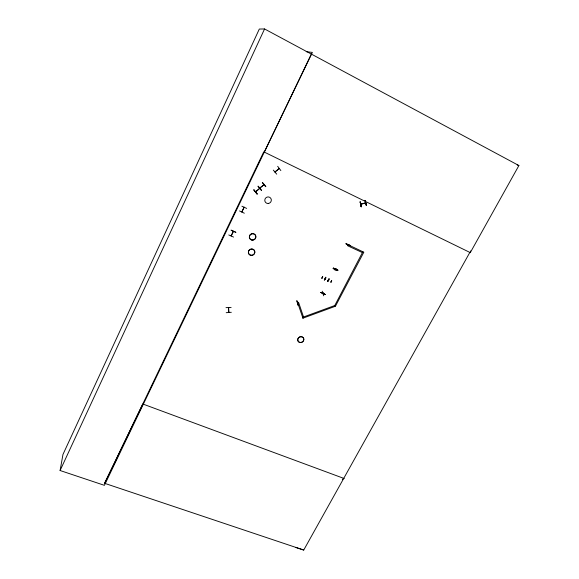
<?xml version="1.0" encoding="UTF-8"?>
<svg xmlns="http://www.w3.org/2000/svg" width="579" height="579" viewBox="0 0 579 579"><rect width="100%" height="100%" fill="white"/><g stroke="black" fill="none" stroke-linecap="round" stroke-linejoin="round"><path stroke-width="0.87" d="M231.13 307.449L226.005 307.637M255.6 191.714L256.063 191.598M255.571 191.772L259.624 188.327M260 188.124L260.304 187.748L259.848 188.132M263.459 184.904L263.829 184.592M323.002 292.873L323.104 293.017M334.561 305.618L335.494 306.125L363.822 252.212L348.218 244.787L347.907 245.322L348.341 244.91M244.324 213.217L239.54 210.937M228.77 234.958L233.547 237.064M228.437 307.558L228.488 308.245L228.691 307.717M228.683 312.081L228.937 312.45M228.9 312.486L228.618 307.55M311.336 54.093L104.401 485.332L60.1 470.517L62.959 454.472L259.312 29.051L264.56 28.95L518.9 165.551L470.257 252.683L469.815 252.473M297.939 302.535L298.076 302.585M295.666 547.408L303.729 550.05L469.844 252.415L470.293 252.625L470.676 250.888M241.827 211.943L244.193 207.268M360.71 204.228L365.537 202.759M335.227 269.438L335.487 269.756L334.988 269.886M365.429 202.737L365.696 203.063L365.081 202.831M231.072 235.892L233.265 231.325M241.848 211.892L244.128 207.166M325.13 294.4L320.766 292.402L325.166 294.479M333.439 268.142L337.868 270.118L337.6 270.617L333.243 268.518M322.756 293.314L322.981 293.691L322.423 293.437M275.025 172.028L279.107 168.482M60.1 470.517L264.56 28.95M104.531 483.284L142.781 403.99L344.179 478.522M264.292 152.096L312.37 52.414L306.204 51.669M241.884 206.204L246.661 208.411M233.503 231.368L231.296 235.834M235.827 232.353L231.035 230.145L235.812 232.259M360.76 204.213L361.289 204.278L361.028 203.982M362.403 252.589L347.907 245.887L348.363 244.997M346.061 243.831L350.592 245.67L346.09 243.759M333.222 268.591L333.417 268.019L337.868 270.118M334.655 305.755L362.867 251.706M335.335 269.568L335.248 270.089L334.966 269.821M336.015 268.642L335.487 268.938M347.972 244.794L348.102 245.373L347.993 244.801M336.001 268.714L335.755 269.141L335.494 268.822M323.364 293.039L322.496 293.647M346.003 243.752L350.411 245.822M259.913 188.037L263.944 184.643M259.602 188.464L255.694 191.91L255.932 191.352M276.719 174.17L273.317 170.11M257.054 194.088L253.855 189.803L257.069 194.059M258.176 186.127L261.556 190.245M253.834 189.905L257.286 193.893M298.156 302.911L297.577 302.889M279.23 168.655L274.938 171.941M280.858 170.581L277.681 166.318M262.316 182.689L265.645 186.684M259.776 188.037L264.017 184.824M342.312 479.448L343.738 478.363M262.519 182.501L265.906 186.547M228.488 307.717L228.683 312.501M297.7 302.831L297.526 302.484M263.894 184.636L263.633 185.034M298.127 305.314L296.832 300.631L298.142 305.292M322.937 293.712L322.373 293.56M361.144 206.754L360.131 201.774L361.187 206.804M361.238 206.797L360.16 201.832M302.911 318.189L335.234 306.313L334.952 305.451L302.614 317.328M303.534 316.988L298.532 302.274L297.606 302.614L302.991 318.327M298.142 302.694L297.519 302.737M323.719 295.804L322.221 291.201M360.616 204.3L365.653 203.048M366.471 205.357L365.139 200.392L366.435 205.35M366.131 205.371L365.117 200.399M226.215 312.696L231.318 312.291M303.729 550.05L104.712 483.342L263.763 151.836L470.293 252.625M517.206 164.95L518.9 165.551M320.759 292.409L325.203 294.458M333.157 268.511L337.6 270.617M361.021 203.953L361.072 204.206M257.959 186.315L261.368 190.411M228.814 311.907L228.654 312.472M325.246 277.906A3.17 0.992 -65.7 0 1 324.501 279.353M328.973 278.68A3.213 1.02 -65.7 0 1 327.511 281.503M329.14 278.752A3.213 1.02 -65.7 0 1 327.678 281.575M325.905 277.298A3.213 1.006 -65.7 0 1 324.443 280.12M325.738 277.225A3.213 1.006 -65.7 0 1 324.276 280.048M329.031 279.606A3.163 1.006 -65.7 0 1 328.286 281.047M331.557 280.743A3.156 1.013 -65.7 0 1 330.804 282.176A3.17 1.02 -65.7 0 0 331.637 280.772M322.532 276.69A3.177 0.984 -65.7 0 1 321.786 278.137M325.796 278.152A3.17 0.999 -65.7 0 1 325.043 279.599M328.488 279.36A3.17 1.006 -65.7 0 1 327.743 280.808M322.8 276.813A3.17 0.984 -65.7 0 1 322.054 278.253M322.641 276.74A3.177 0.984 -65.7 0 1 321.895 278.188M331.745 280.822A3.163 1.02 -65.7 0 1 331 282.262M322.966 293.336L323.176 292.996L322.944 293.321M333.352 268.309L337.723 270.364L333.352 268.309M300.117 342.435A3.09 2.837 -27.7 0 0 303.649 338.491A3.09 2.837 -27.7 0 0 298.503 337.781A3.119 2.859 -27.7 0 0 300.146 342.529A3.119 2.859 -27.7 0 0 303.714 338.556A3.119 2.859 -27.7 0 0 298.525 337.839A3.09 2.837 -27.7 0 0 300.117 342.435M250.996 255.332A3.264 3.141 -27.1 0 0 254.673 251.083A3.242 3.119 -27.1 0 0 249.158 250.164A3.242 3.119 -27.1 0 0 250.968 255.259A3.242 3.119 -27.1 0 0 254.63 251.04A3.264 3.141 -27.1 0 0 249.173 250.2A3.264 3.141 -27.1 0 0 250.996 255.332M251.988 240.046A3.271 3.163 -30.2 0 0 255.679 235.776A3.286 3.185 -30.2 0 0 250.135 234.828A3.286 3.185 -30.2 0 0 251.966 240.032A3.286 3.185 -30.2 0 0 255.679 235.74A3.271 3.163 -30.2 0 0 250.164 234.864A3.271 3.163 -30.2 0 0 251.988 240.046M268.265 203.475A3.322 3.235 -47.1 0 0 270.791 198.315A3.322 3.235 -47.1 0 0 265.124 198.821A3.322 3.235 -47.1 0 0 268.265 203.475"/></g></svg>
